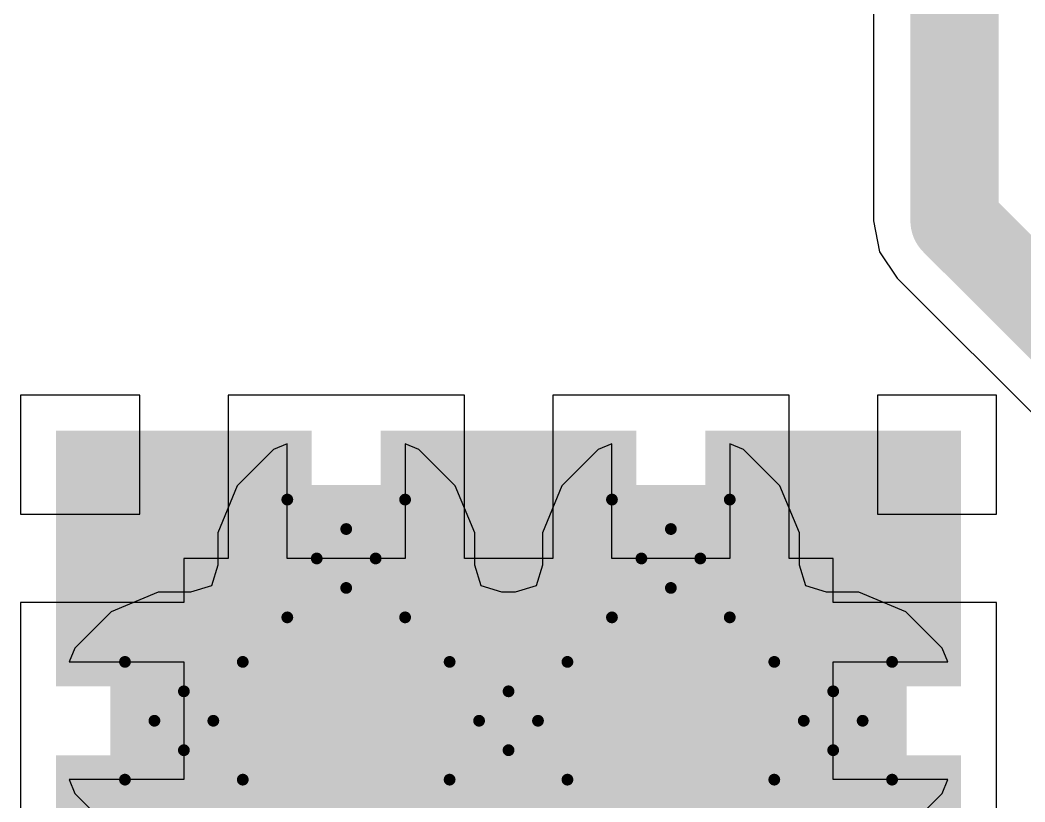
# Model space of a CAD drawing. Header units: millimetres. Extents: x -2 to 282, y -53 to 22.
# Drawn here: x 11.464 to 15.797, y -20.256 to -16.884 of the extents above; entities that cross this region are included whole.
import ezdxf

# ---------------------------------------------------------------- set-up
doc = ezdxf.new("R2010")
doc.units = ezdxf.units.MM
for name, color, linetype in [('BottomLayer', 5, 'Continuous'), ('BottomSolder', 6, 'Continuous'), ('DrillDrawing', 1, 'Continuous'), ('Mechanical1', 6, 'Continuous'), ('Mechanical2', 216, 'Continuous'), ('MultiLayer', 9, 'Continuous'), ('PadHoleLayer', 156, 'Continuous'), ('TopLayer', 1, 'Continuous'), ('TopPaste', 8, 'Continuous'), ('TopSolder', 216, 'Continuous')]:
    doc.layers.add(name, color=color, linetype=linetype)

# ---------------------------------------------------------------- blocks, each defined once
blk = doc.blocks.new('38_SMD_M______23')
at = {"layer": 'BottomLayer'}
h = blk.add_hatch(color=5, dxfattribs=at)
edge = h.paths.add_edge_path()
edge.add_arc((-0.5500039800000001, 2.5600025), 0.2999994, 0, 360)
h = blk.add_hatch(color=5, dxfattribs=at)
edge = h.paths.add_edge_path()
edge.add_arc((0.15000224, 1.86000136), 0.2999994, 0, 360)
h = blk.add_hatch(color=5, dxfattribs=at)
edge = h.paths.add_edge_path()
edge.add_arc((-0.54999636, 1.16000276), 0.2999994, 0, 360)
h = blk.add_hatch(color=5, dxfattribs=at)
edge = h.paths.add_edge_path()
edge.add_arc((0.14999716, 0.4599990799999999), 0.2999994, 0, 360)
h = blk.add_hatch(color=5, dxfattribs=at)
edge = h.paths.add_edge_path()
edge.add_arc((-0.54999636, -0.23999444), 0.2999994, 0, 360)
at = {"layer": 'BottomSolder'}
h = blk.add_hatch(color=6, dxfattribs=at)
edge = h.paths.add_edge_path()
edge.add_arc((-0.5500039800000001, 2.5600025), 0.2999994, 0, 360)
h = blk.add_hatch(color=6, dxfattribs=at)
edge = h.paths.add_edge_path()
edge.add_arc((0.15000224, 1.86000136), 0.2999994, 0, 360)
h = blk.add_hatch(color=6, dxfattribs=at)
edge = h.paths.add_edge_path()
edge.add_arc((-0.54999636, 1.16000276), 0.2999994, 0, 360)
h = blk.add_hatch(color=6, dxfattribs=at)
edge = h.paths.add_edge_path()
edge.add_arc((0.14999716, 0.4599990799999999), 0.2999994, 0, 360)
h = blk.add_hatch(color=6, dxfattribs=at)
edge = h.paths.add_edge_path()
edge.add_arc((-0.54999636, -0.23999444), 0.2999994, 0, 360)
at = {"layer": 'MultiLayer'}
h = blk.add_hatch(color=9, dxfattribs=at)
edge = h.paths.add_edge_path()
edge.add_arc((-0.5500039800000001, 2.5600025), 0.2999994, 0, 360)
h = blk.add_hatch(color=9, dxfattribs=at)
edge = h.paths.add_edge_path()
edge.add_arc((0.15000224, 1.86000136), 0.2999994, 0, 360)
h = blk.add_hatch(color=9, dxfattribs=at)
edge = h.paths.add_edge_path()
edge.add_arc((-0.54999636, 1.16000276), 0.2999994, 0, 360)
h = blk.add_hatch(color=9, dxfattribs=at)
edge = h.paths.add_edge_path()
edge.add_arc((0.14999716, 0.4599990799999999), 0.2999994, 0, 360)
h = blk.add_hatch(color=9, dxfattribs=at)
edge = h.paths.add_edge_path()
edge.add_arc((-0.54999636, -0.23999444), 0.2999994, 0, 360)
at = {"layer": 'PadHoleLayer'}
h = blk.add_hatch(color=156, dxfattribs=at)
edge = h.paths.add_edge_path()
edge.add_arc((-0.5500039800000001, 2.5600025), 0.1499997, 0, 360)
h = blk.add_hatch(color=156, dxfattribs=at)
edge = h.paths.add_edge_path()
edge.add_arc((0.15000224, 1.86000136), 0.1499997, 0, 360)
h = blk.add_hatch(color=156, dxfattribs=at)
edge = h.paths.add_edge_path()
edge.add_arc((-0.54999636, 1.16000276), 0.1499997, 0, 360)
h = blk.add_hatch(color=156, dxfattribs=at)
edge = h.paths.add_edge_path()
edge.add_arc((0.14999716, 0.4599990799999999), 0.1499997, 0, 360)
h = blk.add_hatch(color=156, dxfattribs=at)
edge = h.paths.add_edge_path()
edge.add_arc((-0.54999636, -0.23999444), 0.1499997, 0, 360)
at = {"layer": 'TopLayer'}
for points in [[(-1.69999533, 3.00999779), (-0.79999459, 3.00999779), (-0.79999459, 2.10999705), (-1.69999533, 2.10999705)], [(-0.30000321, 3.01000033), (0.59999753, 3.01000033), (0.59999753, 2.10999959), (-0.30000321, 2.10999959)], [(-1.69999533, 1.61000313), (-0.79999459, 1.61000313), (-0.79999459, 0.71000239), (-1.69999533, 0.71000239)], [(-0.30000067, 1.61000313), (0.6000000699999999, 1.61000313), (0.6000000699999999, 0.71000239), (-0.30000067, 0.71000239)], [(-1.70000295, 0.21000593), (-0.8000022099999999, 0.21000593), (-0.8000022099999999, -0.68999481), (-1.70000295, -0.68999481)], [(-0.30000067, 0.21000339), (0.6000000699999999, 0.21000339), (0.6000000699999999, -0.68999735), (-0.30000067, -0.68999735)]]:
    blk.add_hatch(color=1, dxfattribs=at).paths.add_polyline_path(points)
h = blk.add_hatch(color=1, dxfattribs=at)
edge = h.paths.add_edge_path()
edge.add_arc((-0.5500039800000001, 2.5600025), 0.2999994, 0, 360)
h = blk.add_hatch(color=1, dxfattribs=at)
edge = h.paths.add_edge_path()
edge.add_arc((0.15000224, 1.86000136), 0.2999994, 0, 360)
h = blk.add_hatch(color=1, dxfattribs=at)
edge = h.paths.add_edge_path()
edge.add_arc((-0.54999636, 1.16000276), 0.2999994, 0, 360)
h = blk.add_hatch(color=1, dxfattribs=at)
edge = h.paths.add_edge_path()
edge.add_arc((0.14999716, 0.4599990799999999), 0.2999994, 0, 360)
h = blk.add_hatch(color=1, dxfattribs=at)
edge = h.paths.add_edge_path()
edge.add_arc((-0.54999636, -0.23999444), 0.2999994, 0, 360)
at = {"layer": 'TopPaste'}
for points in [[(-1.69999533, 3.00999779), (-0.79999459, 3.00999779), (-0.79999459, 2.10999705), (-1.69999533, 2.10999705)], [(-0.30000321, 3.01000033), (0.59999753, 3.01000033), (0.59999753, 2.10999959), (-0.30000321, 2.10999959)], [(-1.69999533, 1.61000313), (-0.79999459, 1.61000313), (-0.79999459, 0.71000239), (-1.69999533, 0.71000239)], [(-0.30000067, 1.61000313), (0.6000000699999999, 1.61000313), (0.6000000699999999, 0.71000239), (-0.30000067, 0.71000239)], [(-1.70000295, 0.21000593), (-0.8000022099999999, 0.21000593), (-0.8000022099999999, -0.68999481), (-1.70000295, -0.68999481)], [(-0.30000067, 0.21000339), (0.6000000699999999, 0.21000339), (0.6000000699999999, -0.68999735), (-0.30000067, -0.68999735)]]:
    blk.add_hatch(color=8, dxfattribs=at).paths.add_polyline_path(points)
at = {"layer": 'TopSolder'}
for points in [[(-1.80159533, 3.11159779), (-0.6983945899999999, 3.11159779), (-0.6983945899999999, 2.00839705), (-1.80159533, 2.00839705)], [(-0.40160321, 3.11160033), (0.7015975299999999, 3.11160033), (0.7015975299999999, 2.00839959), (-0.40160321, 2.00839959)], [(-1.80159533, 1.71160313), (-0.6983945899999999, 1.71160313), (-0.6983945899999999, 0.60840239), (-1.80159533, 0.60840239)], [(-0.40160067, 1.71160313), (0.7016000699999999, 1.71160313), (0.7016000699999999, 0.60840239), (-0.40160067, 0.60840239)], [(-1.80160295, 0.31160593), (-0.69840221, 0.31160593), (-0.69840221, -0.79159481), (-1.80160295, -0.79159481)], [(-0.40160067, 0.31160339), (0.7016000699999999, 0.31160339), (0.7016000699999999, -0.7915973499999999), (-0.40160067, -0.7915973499999999)]]:
    blk.add_hatch(color=216, dxfattribs=at).paths.add_polyline_path(points)
h = blk.add_hatch(color=216, dxfattribs=at)
edge = h.paths.add_edge_path()
edge.add_arc((-0.5500039800000001, 2.5600025), 0.2999994, 0, 360)
h = blk.add_hatch(color=216, dxfattribs=at)
edge = h.paths.add_edge_path()
edge.add_arc((0.15000224, 1.86000136), 0.2999994, 0, 360)
h = blk.add_hatch(color=216, dxfattribs=at)
edge = h.paths.add_edge_path()
edge.add_arc((-0.54999636, 1.16000276), 0.2999994, 0, 360)
h = blk.add_hatch(color=216, dxfattribs=at)
edge = h.paths.add_edge_path()
edge.add_arc((0.14999716, 0.4599990799999999), 0.2999994, 0, 360)
h = blk.add_hatch(color=216, dxfattribs=at)
edge = h.paths.add_edge_path()
edge.add_arc((-0.54999636, -0.23999444), 0.2999994, 0, 360)

msp = doc.modelspace()

# ---------------------------------------------------------------- linework, layer by layer
at = {"layer": 'BottomLayer'}
for p, q in [((15.1443817, -15.87500508), (15.1443817, -17.74925838)), ((15.1443817, -17.74925838), (15.17099582, -17.88305288)), ((15.17099582, -17.88305288), (15.2467818, -17.99647658)), ((15.2467818, -17.99647658), (17.1837096, -19.93340438)), ((12.61667022, -18.71155008), (12.5568583, -18.73632524)), ((12.61667022, -19.20598648), (12.61667022, -18.71155008)), ((13.18448722, -18.73632524), (13.12467022, -18.71154754)), ((13.12467022, -18.71154754), (13.12467022, -19.20598648)), ((14.01667758, -18.71155262), (13.95686058, -18.73633032)), ((14.01667758, -19.20598648), (14.01667758, -18.71155262)), ((14.5844895, -18.73633032), (14.52467758, -18.71155516)), ((14.52467758, -18.71155516), (14.52467758, -19.20598648)), ((12.5568583, -18.73632524), (12.40101406, -18.89216948)), ((13.34033146, -18.89216948), (13.18448722, -18.73632524)), ((13.95686058, -18.73633032), (13.80101634, -18.89217456)), ((14.74033374, -18.89217456), (14.5844895, -18.73633032)), ((12.40101406, -18.89216948), (12.31667336, -19.09578604)), ((13.42467216, -19.09578604), (13.34033146, -18.89216948)), ((13.80101634, -18.89217456), (13.71667564, -19.09579112)), ((14.82467444, -19.09579112), (14.74033374, -18.89217456)), ((12.31667336, -19.09578604), (12.31667336, -19.234658)), ((13.42467216, -19.23465038), (13.42467216, -19.09578604)), ((13.71667564, -19.09579112), (13.71667564, -19.23465038)), ((14.82467444, -19.23465038), (14.82467444, -19.09579112)), ((12.31667336, -19.234658), (12.28924136, -19.32455368)), ((13.12467022, -19.20598648), (12.61667022, -19.20598648)), ((13.45210416, -19.32455114), (13.42467216, -19.23465038)), ((13.71667564, -19.23465038), (13.68923856, -19.32455622)), ((14.52467758, -19.20598648), (14.01667758, -19.20598648)), ((14.8521039, -19.32455368), (14.82467444, -19.23465038)), ((12.28924136, -19.32455368), (12.1993406, -19.35199076)), ((13.54200492, -19.35198314), (13.45210416, -19.32455114)), ((13.68923856, -19.32455622), (13.59934288, -19.35198314)), ((14.9420072, -19.35198314), (14.8521039, -19.32455368)), ((12.06047372, -19.35199076), (11.85685716, -19.43633146)), ((12.1993406, -19.35199076), (12.06047372, -19.35199076)), ((13.59934288, -19.35198314), (13.54200492, -19.35198314)), ((15.08086646, -19.35198314), (14.9420072, -19.35198314)), ((15.28448302, -19.43632384), (15.08086646, -19.35198314)), ((11.85685716, -19.43633146), (11.70101292, -19.5921757)), ((15.44032726, -19.59216808), (15.28448302, -19.43632384)), ((11.70101292, -19.5921757), (11.67623522, -19.6519927)), ((15.46510242, -19.65198), (15.44032726, -19.59216808)), ((11.67623522, -19.6519927), (12.17067416, -19.6519927)), ((12.17067416, -19.6519927), (12.17067416, -20.1599927)), ((14.9706711, -20.15998), (14.9706711, -19.65198)), ((14.9706711, -19.65198), (15.46510242, -19.65198)), ((12.17067416, -20.1599927), (11.67623776, -20.1599927)), ((11.67623776, -20.1599927), (11.70101292, -20.21980462)), ((15.46510496, -20.15998), (14.9706711, -20.15998)), ((15.44032726, -20.219797), (15.46510496, -20.15998)), ((11.70101292, -20.21980462), (11.85685716, -20.37564886)), ((15.28448302, -20.37564124), (15.44032726, -20.219797))]:
    msp.add_line(p, q, dxfattribs=at)
for points, const_width in [([(15.494, -17.74925838), (15.494, -15.73018698)], 0.3809999999999999), ([(15.494, -17.74925838), (17.4309278, -19.68618618)], 0.3809999999999999), ([(12.87067276, -19.90599016), (12.87067276, -19.20598394)], 0.635), ([(14.27067504, -19.90599016), (14.27067504, -19.20598902)], 0.635), ([(12.17067162, -19.90599016), (12.87067276, -19.90599016)], 0.635), ([(12.87067276, -19.90599016), (14.27067504, -19.90599016)], 0.635), ([(12.87067276, -20.60598876), (12.87067276, -19.90599016)], 0.635), ([(14.27067504, -21.30598482), (14.27067504, -19.90599016)], 0.635), ([(14.27067504, -19.90599016), (14.97066094, -19.90599016)], 0.635), ([(14.97066094, -19.90599016), (14.97066856, -19.90598254)], 0.635)]:
    msp.add_lwpolyline(points, dxfattribs=dict(at, const_width=const_width))
for points, const_width in [([(15.39875, -17.74925838, 1), (15.58925, -17.74925838, 1)], 0.1905), ([(15.39875, -17.74925838, 1), (15.58925, -17.74925838, 1)], 0.1905), ([(12.71192276, -19.20598394, 1), (13.02942276, -19.20598394, 1)], 0.3175), ([(14.11192504, -19.20598902, 1), (14.42942504, -19.20598902, 1)], 0.3175), ([(12.01192162, -19.90599016, 1), (12.32942162, -19.90599016, 1)], 0.3175), ([(12.71192276, -19.90599016, 1), (13.02942276, -19.90599016, 1)], 0.3175), ([(12.71192276, -19.90599016, 1), (13.02942276, -19.90599016, 1)], 0.3175), ([(12.71192276, -19.90599016, 1), (13.02942276, -19.90599016, 1)], 0.3175), ([(12.71192276, -19.90599016, 1), (13.02942276, -19.90599016, 1)], 0.3175), ([(14.11192504, -19.90599016, 1), (14.42942504, -19.90599016, 1)], 0.3175), ([(14.11192504, -19.90599016, 1), (14.42942504, -19.90599016, 1)], 0.3175), ([(14.11192504, -19.90599016, 1), (14.42942504, -19.90599016, 1)], 0.3175), ([(14.11192504, -19.90599016, 1), (14.42942504, -19.90599016, 1)], 0.3175), ([(14.81191094, -19.90599016, 1), (15.12941094, -19.90599016, 1)], 0.3175), ([(14.81191094, -19.90599016, 1), (15.12941094, -19.90599016, 1)], 0.3175), ([(14.81191856, -19.90598254, 1), (15.12941856, -19.90598254, 1)], 0.3175)]:
    msp.add_lwpolyline(points, format="xyb", close=True, dxfattribs=dict(at, const_width=const_width))
at = {"layer": 'DrillDrawing', "const_width": 0.0508}
for points in [[(12.61667276, -18.95198394), (12.87067276, -19.07898394)], [(12.61667276, -18.95198394), (12.74367276, -19.20598394)], [(12.87067276, -19.07898394), (13.12467276, -18.95198394)], [(12.99767276, -19.20598394), (13.12467276, -18.95198394)], [(14.01667504, -18.95198902), (14.27067504, -19.07898902)], [(14.01667504, -18.95198902), (14.14367504, -19.20598902)], [(14.27067504, -19.07898902), (14.52467504, -18.95198902)], [(14.39767504, -19.20598902), (14.52467504, -18.95198902)], [(12.61667276, -19.45998394), (12.74367276, -19.20598394)], [(12.99767276, -19.20598394), (13.12467276, -19.45998394)], [(14.01667504, -19.45998902), (14.14367504, -19.20598902)], [(14.39767504, -19.20598902), (14.52467504, -19.45998902)], [(12.61667276, -19.45998394), (12.87067276, -19.33298394)], [(12.87067276, -19.33298394), (13.12467276, -19.45998394)], [(14.01667504, -19.45998902), (14.27067504, -19.33298902)], [(14.27067504, -19.33298902), (14.52467504, -19.45998902)], [(11.91667162, -19.65199016), (12.17067162, -19.77899016)], [(11.91667162, -19.65199016), (12.04367162, -19.90599016)], [(12.17067162, -19.77899016), (12.42467162, -19.65199016)], [(12.29767162, -19.90599016), (12.42467162, -19.65199016)], [(13.31667136, -19.65198254), (13.57067136, -19.77898254)], [(13.31667136, -19.65198254), (13.44367136, -19.90598254)], [(13.57067136, -19.77898254), (13.82467136, -19.65198254)], [(13.69767136, -19.90598254), (13.82467136, -19.65198254)], [(14.71666856, -19.65198254), (14.97066856, -19.77898254)], [(14.71666856, -19.65198254), (14.84366856, -19.90598254)], [(14.97066856, -19.77898254), (15.22466856, -19.65198254)], [(15.09766856, -19.90598254), (15.22466856, -19.65198254)], [(11.91667162, -20.15999016), (12.04367162, -19.90599016)], [(12.29767162, -19.90599016), (12.42467162, -20.15999016)], [(13.31667136, -20.15998254), (13.44367136, -19.90598254)], [(13.69767136, -19.90598254), (13.82467136, -20.15998254)], [(14.71666856, -20.15998254), (14.84366856, -19.90598254)], [(15.09766856, -19.90598254), (15.22466856, -20.15998254)], [(11.91667162, -20.15999016), (12.17067162, -20.03299016)], [(12.17067162, -20.03299016), (12.42467162, -20.15999016)], [(13.31667136, -20.15998254), (13.57067136, -20.03298254)], [(13.57067136, -20.03298254), (13.82467136, -20.15998254)], [(14.71666856, -20.15998254), (14.97066856, -20.03298254)], [(14.97066856, -20.03298254), (15.22466856, -20.15998254)]]:
    msp.add_lwpolyline(points, dxfattribs=at)
at = {"layer": 'DrillDrawing', "const_width": 0.0254}
for points in [[(12.60397276, -18.95198394, 1), (12.62937276, -18.95198394, 1)], [(12.60397276, -18.95198394, 1), (12.62937276, -18.95198394, 1)], [(13.11197276, -18.95198394, 1), (13.13737276, -18.95198394, 1)], [(13.11197276, -18.95198394, 1), (13.13737276, -18.95198394, 1)], [(14.00397504, -18.95198902, 1), (14.02937504, -18.95198902, 1)], [(14.00397504, -18.95198902, 1), (14.02937504, -18.95198902, 1)], [(14.51197504, -18.95198902, 1), (14.53737504, -18.95198902, 1)], [(14.51197504, -18.95198902, 1), (14.53737504, -18.95198902, 1)], [(12.85797276, -19.07898394, 1), (12.88337276, -19.07898394, 1)], [(12.85797276, -19.07898394, 1), (12.88337276, -19.07898394, 1)], [(14.25797504, -19.07898902, 1), (14.28337504, -19.07898902, 1)], [(14.25797504, -19.07898902, 1), (14.28337504, -19.07898902, 1)], [(12.73097276, -19.20598394, 1), (12.75637276, -19.20598394, 1)], [(12.73097276, -19.20598394, 1), (12.75637276, -19.20598394, 1)], [(12.98497276, -19.20598394, 1), (13.01037276, -19.20598394, 1)], [(12.98497276, -19.20598394, 1), (13.01037276, -19.20598394, 1)], [(14.13097504, -19.20598902, 1), (14.15637504, -19.20598902, 1)], [(14.13097504, -19.20598902, 1), (14.15637504, -19.20598902, 1)], [(14.38497504, -19.20598902, 1), (14.41037504, -19.20598902, 1)], [(14.38497504, -19.20598902, 1), (14.41037504, -19.20598902, 1)], [(12.85797276, -19.33298394, 1), (12.88337276, -19.33298394, 1)], [(12.85797276, -19.33298394, 1), (12.88337276, -19.33298394, 1)], [(14.25797504, -19.33298902, 1), (14.28337504, -19.33298902, 1)], [(14.25797504, -19.33298902, 1), (14.28337504, -19.33298902, 1)], [(12.60397276, -19.45998394, 1), (12.62937276, -19.45998394, 1)], [(12.60397276, -19.45998394, 1), (12.62937276, -19.45998394, 1)], [(13.11197276, -19.45998394, 1), (13.13737276, -19.45998394, 1)], [(13.11197276, -19.45998394, 1), (13.13737276, -19.45998394, 1)], [(14.00397504, -19.45998902, 1), (14.02937504, -19.45998902, 1)], [(14.00397504, -19.45998902, 1), (14.02937504, -19.45998902, 1)], [(14.51197504, -19.45998902, 1), (14.53737504, -19.45998902, 1)], [(14.51197504, -19.45998902, 1), (14.53737504, -19.45998902, 1)], [(11.90397162, -19.65199016, 1), (11.92937162, -19.65199016, 1)], [(11.90397162, -19.65199016, 1), (11.92937162, -19.65199016, 1)], [(12.41197162, -19.65199016, 1), (12.43737162, -19.65199016, 1)], [(12.41197162, -19.65199016, 1), (12.43737162, -19.65199016, 1)], [(13.30397136, -19.65198254, 1), (13.32937136, -19.65198254, 1)], [(13.30397136, -19.65198254, 1), (13.32937136, -19.65198254, 1)], [(13.81197136, -19.65198254, 1), (13.83737136, -19.65198254, 1)], [(13.81197136, -19.65198254, 1), (13.83737136, -19.65198254, 1)], [(14.70396856, -19.65198254, 1), (14.72936856, -19.65198254, 1)], [(14.70396856, -19.65198254, 1), (14.72936856, -19.65198254, 1)], [(15.21196856, -19.65198254, 1), (15.23736856, -19.65198254, 1)], [(15.21196856, -19.65198254, 1), (15.23736856, -19.65198254, 1)], [(12.15797162, -19.77899016, 1), (12.18337162, -19.77899016, 1)], [(12.15797162, -19.77899016, 1), (12.18337162, -19.77899016, 1)], [(13.55797136, -19.77898254, 1), (13.58337136, -19.77898254, 1)], [(13.55797136, -19.77898254, 1), (13.58337136, -19.77898254, 1)], [(14.95796856, -19.77898254, 1), (14.98336856, -19.77898254, 1)], [(14.95796856, -19.77898254, 1), (14.98336856, -19.77898254, 1)], [(12.03097162, -19.90599016, 1), (12.05637162, -19.90599016, 1)], [(12.03097162, -19.90599016, 1), (12.05637162, -19.90599016, 1)], [(12.28497162, -19.90599016, 1), (12.31037162, -19.90599016, 1)], [(12.28497162, -19.90599016, 1), (12.31037162, -19.90599016, 1)], [(13.43097136, -19.90598254, 1), (13.45637136, -19.90598254, 1)], [(13.43097136, -19.90598254, 1), (13.45637136, -19.90598254, 1)], [(13.68497136, -19.90598254, 1), (13.71037136, -19.90598254, 1)], [(13.68497136, -19.90598254, 1), (13.71037136, -19.90598254, 1)], [(14.83096856, -19.90598254, 1), (14.85636856, -19.90598254, 1)], [(14.83096856, -19.90598254, 1), (14.85636856, -19.90598254, 1)], [(15.08496856, -19.90598254, 1), (15.11036856, -19.90598254, 1)], [(15.08496856, -19.90598254, 1), (15.11036856, -19.90598254, 1)], [(12.15797162, -20.03299016, 1), (12.18337162, -20.03299016, 1)], [(12.15797162, -20.03299016, 1), (12.18337162, -20.03299016, 1)], [(13.55797136, -20.03298254, 1), (13.58337136, -20.03298254, 1)], [(13.55797136, -20.03298254, 1), (13.58337136, -20.03298254, 1)], [(14.95796856, -20.03298254, 1), (14.98336856, -20.03298254, 1)], [(14.95796856, -20.03298254, 1), (14.98336856, -20.03298254, 1)], [(11.90397162, -20.15999016, 1), (11.92937162, -20.15999016, 1)], [(11.90397162, -20.15999016, 1), (11.92937162, -20.15999016, 1)], [(12.41197162, -20.15999016, 1), (12.43737162, -20.15999016, 1)], [(12.41197162, -20.15999016, 1), (12.43737162, -20.15999016, 1)], [(13.30397136, -20.15998254, 1), (13.32937136, -20.15998254, 1)], [(13.30397136, -20.15998254, 1), (13.32937136, -20.15998254, 1)], [(13.81197136, -20.15998254, 1), (13.83737136, -20.15998254, 1)], [(13.81197136, -20.15998254, 1), (13.83737136, -20.15998254, 1)], [(14.70396856, -20.15998254, 1), (14.72936856, -20.15998254, 1)], [(14.70396856, -20.15998254, 1), (14.72936856, -20.15998254, 1)], [(15.21196856, -20.15998254, 1), (15.23736856, -20.15998254, 1)], [(15.21196856, -20.15998254, 1), (15.23736856, -20.15998254, 1)]]:
    msp.add_lwpolyline(points, format="xyb", close=True, dxfattribs=at)
at = {"layer": 'Mechanical1', "const_width": 0.0127}
msp.add_lwpolyline([(-2.032e-05, -1.016e-05, -3.218852180172771), (-0.27914346, -38.41401258)], format="xyb", dxfattribs=at)
at = {"layer": 'Mechanical2', "const_width": 0.254}
msp.add_lwpolyline([(50.76622054, 5.47802816, -1.122171366645898), (-0.2944876, -38.43746948)], format="xyb", dxfattribs=at)
at = {"layer": 'TopLayer'}
for p, q in [((11.9801767, -18.50198992), (11.46667506, -18.50198992)), ((11.46667506, -18.50198992), (11.46667506, -19.01548648)), ((11.9801767, -19.01548648), (11.9801767, -18.50198992)), ((12.86667226, -18.50198992), (12.3611767, -18.50198992)), ((12.3611767, -18.50198992), (12.3611767, -19.20598648)), ((13.38017136, -18.50198738), (12.86667226, -18.50198738)), ((12.86667226, -18.50198738), (12.86667226, -18.50198992)), ((13.38017136, -19.20598648), (13.38017136, -18.50198738)), ((14.78016856, -18.50198738), (13.76117136, -18.50198738)), ((13.76117136, -18.50198738), (13.76117136, -19.20598648)), ((14.78016856, -19.20598394), (14.78016856, -18.50198738)), ((15.6746702, -18.50198738), (15.16116856, -18.50198738)), ((15.16116856, -18.50198738), (15.16116856, -19.01548394)), ((15.6746702, -19.01548394), (15.6746702, -18.50198738)), ((11.46667506, -19.01548648), (11.9801767, -19.01548648)), ((15.16116856, -19.01548394), (15.6746702, -19.01548394)), ((12.3611767, -19.20598648), (12.1706767, -19.20598648)), ((12.1706767, -19.20598648), (12.1706767, -19.39648648)), ((13.76117136, -19.20598648), (13.38017136, -19.20598648)), ((14.97066856, -19.20598394), (14.78016856, -19.20598394)), ((14.97066856, -19.39648394), (14.97066856, -19.20598394)), ((12.1706767, -19.39648648), (11.46667506, -19.39648648)), ((11.46667506, -19.39648648), (11.46667506, -19.90998812)), ((15.6746702, -19.39648394), (14.97066856, -19.39648394)), ((15.6746702, -19.90998558), (15.6746702, -19.39648394)), ((11.46667506, -19.90998812), (11.4666776, -19.90998812)), ((11.4666776, -19.90998812), (11.4666776, -20.41548114)), ((15.67466766, -20.41548876), (15.67466766, -19.90998558)), ((15.67466766, -19.90998558), (15.6746702, -19.90998558))]:
    msp.add_line(p, q, dxfattribs=at)
at = {"layer": 'TopLayer', "const_width": 0.635}
for points in [[(12.17067416, -19.20598902), (13.57067136, -19.20598902)], [(12.17067416, -19.20598902), (12.1706767, -19.20599156)], [(12.1706767, -20.60598114), (12.1706767, -19.20599156)], [(13.57067136, -19.20598648), (13.5706739, -19.20598902)], [(13.57067136, -19.20598902), (13.57067136, -19.20598648)], [(13.5706739, -20.60598368), (13.5706739, -19.20598902)], [(13.5706739, -19.20598902), (14.27067504, -19.20598902)], [(14.27067504, -19.20598902), (14.97066856, -19.20598902)], [(14.97066856, -19.20598902), (14.9706711, -19.20598648)], [(14.9706711, -19.20598648), (14.97067364, -19.20598902)], [(14.97067364, -21.30598736), (14.97067364, -19.20598902)]]:
    msp.add_lwpolyline(points, dxfattribs=at)
at = {"layer": 'TopLayer', "const_width": 0.3175}
for points in [[(12.01192416, -19.20598902, 1), (12.32942416, -19.20598902, 1)], [(12.01192416, -19.20598902, 1), (12.32942416, -19.20598902, 1)], [(12.0119267, -19.20599156, 1), (12.3294267, -19.20599156, 1)], [(12.0119267, -19.20599156, 1), (12.3294267, -19.20599156, 1)], [(13.41192136, -19.20598648, 1), (13.72942136, -19.20598648, 1)], [(13.41192136, -19.20598648, 1), (13.72942136, -19.20598648, 1)], [(13.41192136, -19.20598902, 1), (13.72942136, -19.20598902, 1)], [(13.41192136, -19.20598902, 1), (13.72942136, -19.20598902, 1)], [(13.4119239, -19.20598902, 1), (13.7294239, -19.20598902, 1)], [(13.4119239, -19.20598902, 1), (13.7294239, -19.20598902, 1)], [(13.4119239, -19.20598902, 1), (13.7294239, -19.20598902, 1)], [(14.11192504, -19.20598902, 1), (14.42942504, -19.20598902, 1)], [(14.11192504, -19.20598902, 1), (14.42942504, -19.20598902, 1)], [(14.81191856, -19.20598902, 1), (15.12941856, -19.20598902, 1)], [(14.81191856, -19.20598902, 1), (15.12941856, -19.20598902, 1)], [(14.8119211, -19.20598648, 1), (15.1294211, -19.20598648, 1)], [(14.8119211, -19.20598648, 1), (15.1294211, -19.20598648, 1)], [(14.81192364, -19.20598902, 1), (15.12942364, -19.20598902, 1)], [(14.81192364, -19.20598902, 1), (15.12942364, -19.20598902, 1)]]:
    msp.add_lwpolyline(points, format="xyb", close=True, dxfattribs=at)

# ---------------------------------------------------------------- block references
at = {"rotation": 90}
msp.add_blockref('38_SMD_M______23', (14.73067412, -19.35598618), dxfattribs=at)

doc.saveas('drawing.dxf')
